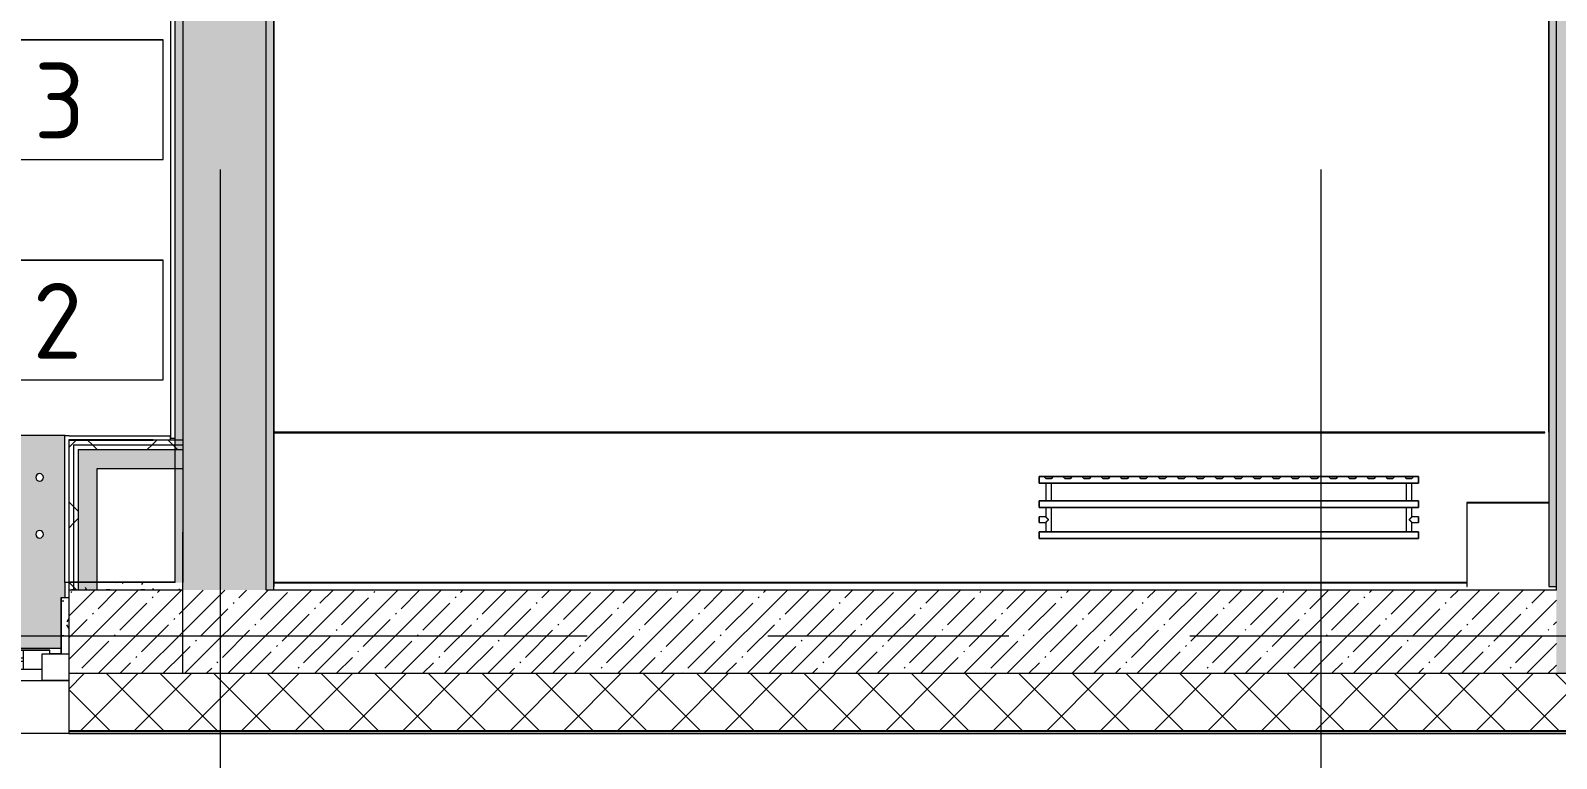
# Model space of a CAD drawing. Header units: millimetres. Extents: x 35092 to 251863, y -8553 to 29549.
# Drawn here: x 71459 to 75480, y -324 to 1595 of the extents above; entities that cross this region are included whole.
import ezdxf

# ---------------------------------------------------------------- set-up
doc = ezdxf.new("R2010")
doc.units = ezdxf.units.MM
doc.linetypes.add('Осевая', pattern=[3175, 635, -476.25, 1587.5, -476.25])
for name, color, linetype, lineweight in [('A-GENM-IDEN', 7, 'Continuous', 9), ('A-GLAZ', 7, 'Continuous', 9), ('A-GLAZ-1', 7, 'Continuous', 13), ('A-WALL', 7, 'Continuous', 9), ('I-WALL', 7, 'Continuous', 9), ('Знаки', 7, 'Continuous', 9), ('Оси', 7, 'Continuous', 9), ('Оси-2', 7, 'Осевая', 9)]:
    doc.layers.add(name, color=color, linetype=linetype, lineweight=lineweight)
for name, color, linetype, lineweight, true_color in [('A-WALL-1', 9, 'Continuous', 9, 0x808080), ('A-WALL-FNSH-1', 9, 'Continuous', 9, 0x808080), ('M-EQPM-1', 7, 'Continuous', 9, 0xb2b2b2)]:
    doc.layers.add(name, color=color, linetype=linetype, lineweight=lineweight, true_color=true_color)
doc.styles.add('GOST Common', font='GOST_Common.ttf', dxfattribs={"height": 200})
pattern_1 = [(45, (0, 0), (-57.02463, 57.02463), []), (45, (57.025, 0), (-57.02463, 57.02463), [100.806, -20.161, 3.353, -16.808])]
pattern_2 = [(0, (0, 0), (121.92, 30.48), [10.058, -81.382, 10.058, -81.382, -487.68]), (0, (0, 0), (121.92, 30.48), [-182.88, 10.058, -172.822, 10.058, -81.382, -213.36]), (0, (0, 0), (121.92, 30.48), [-457.2, 10.058, -50.902, 10.058, -142.342]), (120, (45.72, 15.24), (-87.356454, 90.345817), [10.058, -81.382, 10.058, -81.382, -487.68]), (120, (45.72, 15.24), (-87.356454, 90.345817), [-182.88, 10.058, -172.822, 10.058, -81.382, -213.36]), (120, (45.72, 15.24), (-87.356454, 90.345817), [-457.2, 10.058, -50.902, 10.058, -142.342]), (240, (60.96, 76.2), (-34.563546, -120.825817), [10.058, -81.382, 10.058, -81.382, -487.68]), (240, (60.96, 76.2), (-34.563546, -120.825817), [-182.88, 10.058, -172.822, 10.058, -81.382, -213.36]), (240, (60.96, 76.2), (-34.563546, -120.825817), [-457.2, 10.058, -50.902, 10.058, -142.342])]
pattern_3 = [(45, (0, 0), (-106.06602, 106.06602), []), (135, (0, 0), (-106.06602, -106.06602), [])]

# ---------------------------------------------------------------- blocks, each defined once
blk = doc.blocks.new('120_Окно_СКБ_1Ст - 120_Окно_СКБ_1Ст 900х2500_h_-22445987-План расстановки мебели и оборудования 2 этажа в осях 12-23')
at = {"layer": 'A-GLAZ'}
for p, q in [((450, -57), (-450, -57)), ((-330, -107), (330, -107)), ((330, -117), (-330, -117)), ((-430, -127), (-400, -127)), ((400, -127), (430, -127))]:
    blk.add_line(p, q, dxfattribs=at)
at = {"layer": 'A-GLAZ-1'}
for p, q in [((-450, -127), (-450, -57)), ((-450, -57), (-380, -57)), ((-380, -57), (-380, -127)), ((380, -127), (380, -57)), ((380, -57), (450, -57)), ((450, -57), (450, -127)), ((380, -87), (-380, -87)), ((-380, -87), (-380, -127)), ((-330, -137), (-330, -87)), ((330, -137), (330, -87)), ((380, -127), (380, -87)), ((-380, -127), (-450, -127)), ((-380, -127), (-400, -127)), ((-400, -127), (-400, -137)), ((-400, -137), (400, -137)), ((400, -137), (-400, -137)), ((450, -127), (380, -127)), ((400, -127), (380, -127)), ((400, -137), (400, -127))]:
    blk.add_line(p, q, dxfattribs=at)
blk = doc.blocks.new('radiator_prado_classic_z_tip_30_po exemplyaru - Classic Z Тип 30-500-30677907-План расстановки мебели и оборудования 2 этажа в осях 12-23')
at = {"layer": 'M-EQPM-1'}
for p, q in [((0, 228), (0, 210)), ((1000, 228), (0, 228)), ((0, 210), (0, 228)), ((0, 228), (12.5, 228)), ((0, 210), (1000, 210)), ((17.5, 210), (0, 210)), ((12.5, 228), (37.5, 228)), ((37.5, 228), (12.5, 228)), ((12.5, 228), (37.5, 228)), ((12.5, 228), (17.5, 223)), ((12.5, 228), (17.5, 223)), ((32.5, 223), (17.5, 223)), ((17.5, 223), (32.5, 223)), ((17.5, 210), (17.5, 164)), ((17.5, 210), (17.5, 164)), ((32.5, 210), (17.5, 210)), ((17.5, 210), (19.7, 210)), ((17.8, 210), (17.5, 210)), ((17.5, 210), (32.5, 210)), ((18.5, 210), (17.8, 210)), ((19.7, 210), (18.5, 210)), ((31.5, 210), (18.5, 210)), ((19.7, 210), (32.5, 210)), ((21.2, 210), (19.7, 210)), ((23.1, 210), (21.2, 210)), ((25, 210), (23.1, 210)), ((32.5, 210), (25, 210)), ((32.5, 223), (37.5, 228)), ((37.5, 228), (32.5, 223)), ((32.5, 164), (32.5, 210)), ((32.5, 164), (32.5, 210)), ((967.5, 210), (32.5, 210)), ((37.5, 228), (62.5, 228)), ((62.5, 228), (87.5, 228)), ((87.5, 228), (62.5, 228)), ((62.5, 228), (87.5, 228)), ((62.5, 228), (67.5, 223)), ((62.5, 228), (67.5, 223)), ((82.5, 223), (67.5, 223)), ((67.5, 223), (82.5, 223)), ((82.5, 223), (87.5, 228)), ((87.5, 228), (82.5, 223)), ((87.5, 228), (112.5, 228)), ((112.5, 228), (137.5, 228)), ((137.5, 228), (112.5, 228)), ((112.5, 228), (137.5, 228)), ((112.5, 228), (117.5, 223)), ((112.5, 228), (117.5, 223)), ((132.5, 223), (117.5, 223)), ((117.5, 223), (132.5, 223)), ((132.5, 223), (137.5, 228)), ((137.5, 228), (132.5, 223)), ((137.5, 228), (162.5, 228)), ((162.5, 228), (187.5, 228)), ((187.5, 228), (162.5, 228)), ((162.5, 228), (187.5, 228)), ((162.5, 228), (167.5, 223)), ((162.5, 228), (167.5, 223)), ((182.5, 223), (167.5, 223)), ((167.5, 223), (182.5, 223)), ((182.5, 223), (187.5, 228)), ((187.5, 228), (182.5, 223)), ((187.5, 228), (212.5, 228)), ((212.5, 228), (237.5, 228)), ((237.5, 228), (212.5, 228)), ((212.5, 228), (237.5, 228)), ((212.5, 228), (217.5, 223)), ((212.5, 228), (217.5, 223)), ((232.5, 223), (217.5, 223)), ((217.5, 223), (232.5, 223)), ((232.5, 223), (237.5, 228)), ((237.5, 228), (232.5, 223)), ((237.5, 228), (262.5, 228)), ((262.5, 228), (287.5, 228)), ((287.5, 228), (262.5, 228)), ((262.5, 228), (287.5, 228)), ((262.5, 228), (267.5, 223)), ((262.5, 228), (267.5, 223)), ((282.5, 223), (267.5, 223)), ((267.5, 223), (282.5, 223)), ((282.5, 223), (287.5, 228)), ((287.5, 228), (282.5, 223)), ((287.5, 228), (312.5, 228)), ((312.5, 228), (337.5, 228)), ((337.5, 228), (312.5, 228)), ((312.5, 228), (337.5, 228)), ((312.5, 228), (317.5, 223)), ((312.5, 228), (317.5, 223)), ((332.5, 223), (317.5, 223)), ((317.5, 223), (332.5, 223)), ((332.5, 223), (337.5, 228)), ((337.5, 228), (332.5, 223)), ((337.5, 228), (362.5, 228)), ((362.5, 228), (387.5, 228)), ((387.5, 228), (362.5, 228)), ((362.5, 228), (387.5, 228)), ((362.5, 228), (367.5, 223)), ((362.5, 228), (367.5, 223)), ((382.5, 223), (367.5, 223)), ((367.5, 223), (382.5, 223)), ((382.5, 223), (387.5, 228)), ((387.5, 228), (382.5, 223)), ((387.5, 228), (412.5, 228)), ((412.5, 228), (437.5, 228)), ((437.5, 228), (412.5, 228)), ((412.5, 228), (437.5, 228)), ((412.5, 228), (417.5, 223)), ((412.5, 228), (417.5, 223)), ((432.5, 223), (417.5, 223)), ((417.5, 223), (432.5, 223)), ((432.5, 223), (437.5, 228)), ((437.5, 228), (432.5, 223)), ((437.5, 228), (462.5, 228)), ((462.5, 228), (487.5, 228)), ((487.5, 228), (462.5, 228)), ((462.5, 228), (487.5, 228)), ((462.5, 228), (467.5, 223)), ((462.5, 228), (467.5, 223)), ((482.5, 223), (467.5, 223)), ((467.5, 223), (482.5, 223)), ((482.5, 223), (487.5, 228)), ((487.5, 228), (482.5, 223)), ((487.5, 228), (512.5, 228)), ((512.5, 228), (537.5, 228)), ((537.5, 228), (512.5, 228)), ((512.5, 228), (537.5, 228)), ((512.5, 228), (517.5, 223)), ((512.5, 228), (517.5, 223)), ((532.5, 223), (517.5, 223)), ((517.5, 223), (532.5, 223)), ((532.5, 223), (537.5, 228)), ((537.5, 228), (532.5, 223)), ((537.5, 228), (562.5, 228)), ((562.5, 228), (587.5, 228)), ((587.5, 228), (562.5, 228)), ((562.5, 228), (587.5, 228)), ((562.5, 228), (567.5, 223)), ((562.5, 228), (567.5, 223)), ((582.5, 223), (567.5, 223)), ((567.5, 223), (582.5, 223)), ((582.5, 223), (587.5, 228)), ((587.5, 228), (582.5, 223)), ((587.5, 228), (612.5, 228)), ((612.5, 228), (637.5, 228)), ((637.5, 228), (612.5, 228)), ((612.5, 228), (637.5, 228)), ((612.5, 228), (617.5, 223)), ((612.5, 228), (617.5, 223)), ((632.5, 223), (617.5, 223)), ((617.5, 223), (632.5, 223)), ((632.5, 223), (637.5, 228)), ((637.5, 228), (632.5, 223)), ((637.5, 228), (662.5, 228)), ((662.5, 228), (687.5, 228)), ((687.5, 228), (662.5, 228)), ((662.5, 228), (687.5, 228)), ((662.5, 228), (667.5, 223)), ((662.5, 228), (667.5, 223)), ((682.5, 223), (667.5, 223)), ((667.5, 223), (682.5, 223)), ((682.5, 223), (687.5, 228)), ((687.5, 228), (682.5, 223)), ((687.5, 228), (712.5, 228)), ((712.5, 228), (737.5, 228)), ((737.5, 228), (712.5, 228)), ((712.5, 228), (737.5, 228)), ((712.5, 228), (717.5, 223)), ((712.5, 228), (717.5, 223)), ((732.5, 223), (717.5, 223)), ((717.5, 223), (732.5, 223)), ((732.5, 223), (737.5, 228)), ((737.5, 228), (732.5, 223)), ((737.5, 228), (762.5, 228)), ((762.5, 228), (787.5, 228)), ((787.5, 228), (762.5, 228)), ((762.5, 228), (787.5, 228)), ((762.5, 228), (767.5, 223)), ((762.5, 228), (767.5, 223)), ((782.5, 223), (767.5, 223)), ((767.5, 223), (782.5, 223)), ((782.5, 223), (787.5, 228)), ((787.5, 228), (782.5, 223)), ((787.5, 228), (812.5, 228)), ((812.5, 228), (837.5, 228)), ((837.5, 228), (812.5, 228)), ((812.5, 228), (837.5, 228)), ((812.5, 228), (817.5, 223)), ((812.5, 228), (817.5, 223)), ((832.5, 223), (817.5, 223)), ((817.5, 223), (832.5, 223)), ((832.5, 223), (837.5, 228)), ((837.5, 228), (832.5, 223)), ((837.5, 228), (862.5, 228)), ((862.5, 228), (887.5, 228)), ((887.5, 228), (862.5, 228)), ((862.5, 228), (887.5, 228)), ((862.5, 228), (867.5, 223)), ((862.5, 228), (867.5, 223)), ((882.5, 223), (867.5, 223)), ((867.5, 223), (882.5, 223)), ((882.5, 223), (887.5, 228)), ((887.5, 228), (882.5, 223)), ((887.5, 228), (912.5, 228)), ((912.5, 228), (937.5, 228)), ((937.5, 228), (912.5, 228)), ((912.5, 228), (937.5, 228)), ((912.5, 228), (917.5, 223)), ((912.5, 228), (917.5, 223)), ((932.5, 223), (917.5, 223)), ((917.5, 223), (932.5, 223)), ((932.5, 223), (937.5, 228)), ((937.5, 228), (932.5, 223)), ((937.5, 228), (962.5, 228)), ((962.5, 228), (987.5, 228)), ((987.5, 228), (962.5, 228)), ((962.5, 228), (987.5, 228)), ((962.5, 228), (967.5, 223)), ((962.5, 228), (967.5, 223)), ((982.5, 223), (967.5, 223)), ((967.5, 223), (982.5, 223)), ((967.5, 210), (967.5, 164)), ((967.5, 210), (967.5, 164)), ((967.8, 210), (967.5, 210)), ((967.5, 210), (982.5, 210)), ((982.5, 210), (967.5, 210)), ((967.5, 210), (967.8, 210)), ((969.7, 210), (967.8, 210)), ((967.8, 210), (968.5, 210)), ((968.5, 210), (969.7, 210)), ((981.5, 210), (968.5, 210)), ((971.2, 210), (969.7, 210)), ((969.7, 210), (973.1, 210)), ((975, 210), (971.2, 210)), ((973.1, 210), (978.7, 210)), ((978.7, 210), (975, 210)), ((981.5, 210), (978.7, 210)), ((978.7, 210), (980.3, 210)), ((980.3, 210), (981.5, 210)), ((982.2, 210), (981.5, 210)), ((981.5, 210), (982.2, 210)), ((982.5, 210), (982.2, 210)), ((982.2, 210), (982.5, 210)), ((982.5, 223), (987.5, 228)), ((987.5, 228), (982.5, 223)), ((982.5, 164), (982.5, 210)), ((982.5, 164), (982.5, 210)), ((1000, 210), (983.4, 210)), ((987.5, 228), (1000, 228)), ((1000, 210), (1000, 228)), ((1000, 228), (1000, 210)), ((1000, 164), (0, 164)), ((0, 164), (0, 146)), ((0, 146), (0, 164)), ((0, 164), (17.5, 164)), ((32.5, 164), (17.5, 164)), ((17.5, 164), (17.8, 164)), ((17.8, 164), (17.5, 164)), ((17.5, 164), (32.5, 164)), ((17.8, 164), (18.5, 164)), ((31.5, 164), (17.8, 164)), ((18.5, 164), (19.7, 164)), ((18.5, 164), (31.5, 164)), ((19.7, 164), (21.2, 164)), ((21.2, 164), (23.1, 164)), ((23.1, 164), (25, 164)), ((25, 164), (32.5, 164)), ((32.2, 164), (31.5, 164)), ((32.5, 164), (32.2, 164)), ((32.5, 164), (967.5, 164)), ((967.8, 164), (967.5, 164)), ((967.5, 164), (982.5, 164)), ((982.5, 164), (967.5, 164)), ((967.5, 164), (967.8, 164)), ((968.5, 164), (967.8, 164)), ((967.8, 164), (969.7, 164)), ((969.7, 164), (968.5, 164)), ((968.5, 164), (981.5, 164)), ((973.1, 164), (969.7, 164)), ((969.7, 164), (971.2, 164)), ((971.2, 164), (973.1, 164)), ((976.9, 164), (973.1, 164)), ((973.1, 164), (975, 164)), ((975, 164), (976.9, 164)), ((980.3, 164), (976.9, 164)), ((976.9, 164), (980.3, 164)), ((981.5, 164), (980.3, 164)), ((980.3, 164), (981.5, 164)), ((982.2, 164), (981.5, 164)), ((981.5, 164), (982.5, 164)), ((982.5, 164), (982.2, 164)), ((983.4, 164), (1000, 164)), ((1000, 146), (1000, 164)), ((1000, 164), (1000, 146)), ((0, 146), (1000, 146)), ((17.5, 146), (0, 146)), ((17.5, 121.5), (0, 121.5)), ((17.5, 121.5), (0, 121.5)), ((0, 121.5), (0, 121.2)), ((0, 106.5), (0, 121.5)), ((0, 121.2), (0, 106.8)), ((0, 121.2), (0, 120.5)), ((0, 120.5), (0, 121.2)), ((0, 121.2), (0, 121.2)), ((17.5, 146), (17.5, 121.5)), ((17.5, 146), (17.5, 121.5)), ((17.5, 146), (32.5, 146)), ((18.5, 146), (17.5, 146)), ((17.5, 146), (25, 146)), ((32.5, 146), (17.5, 146)), ((19.7, 146), (18.5, 146)), ((31.5, 146), (18.5, 146)), ((28.7, 146), (19.7, 146)), ((25, 146), (31.5, 146)), ((32.2, 146), (28.7, 146)), ((31.5, 146), (32.2, 146)), ((32.5, 146), (32.2, 146)), ((32.2, 146), (32.5, 146)), ((32.5, 82), (32.5, 146)), ((32.5, 82), (32.5, 146)), ((967.5, 146), (32.5, 146)), ((967.5, 146), (967.5, 82)), ((967.5, 146), (967.5, 82)), ((967.5, 146), (982.5, 146)), ((982.5, 146), (967.5, 146)), ((967.5, 146), (981.5, 146)), ((980.3, 146), (967.5, 146)), ((981.5, 146), (968.5, 146)), ((982.5, 146), (980.3, 146)), ((981.5, 146), (982.5, 146)), ((982.5, 121.5), (982.5, 146)), ((982.5, 121.5), (982.5, 146)), ((1000, 121.5), (982.5, 121.5)), ((1000, 121.5), (982.5, 121.5)), ((1000, 146), (983.4, 146)), ((1000, 121.5), (1000, 106.5)), ((1000, 121.2), (1000, 121.5)), ((1000, 121.5), (1000, 121.2)), ((1000, 121.2), (1000, 121.5)), ((1000, 106.8), (1000, 121.2)), ((1000, 121.2), (1000, 106.8)), ((1000, 110.2), (1000, 121.2)), ((0, 120.5), (0, 119.3)), ((0, 119.3), (0, 120.5)), ((0, 119.3), (0, 117.8)), ((0, 117.8), (0, 119.3)), ((0, 117.8), (0, 115.9)), ((0, 115.9), (0, 117.8)), ((0, 115.9), (0, 114)), ((0, 114), (0, 115.9)), ((0, 114), (0, 112.1)), ((0, 112.1), (0, 114)), ((0, 112.1), (0, 110.2)), ((0, 110.2), (0, 112.1)), ((0, 110.2), (0, 108.7)), ((0, 108.7), (0, 110.2)), ((0, 108.7), (0, 106.8)), ((0, 106.8), (0, 108.7)), ((0, 106.8), (0, 106.5)), ((0, 106.8), (0, 106.8)), ((0, 106.5), (17.5, 106.5)), ((0, 106.5), (17.5, 106.5)), ((1000, 82), (0, 82)), ((0, 82), (0, 64)), ((0, 64), (0, 82)), ((0, 82), (17.5, 82)), ((17.5, 106.5), (17.5, 82)), ((17.5, 106.5), (17.5, 82)), ((32.5, 82), (17.5, 82)), ((17.5, 82), (17.8, 82)), ((25, 82), (17.5, 82)), ((17.5, 82), (32.5, 82)), ((17.8, 82), (18.5, 82)), ((18.5, 82), (21.2, 82)), ((18.5, 82), (31.5, 82)), ((21.2, 82), (25, 82)), ((25, 82), (32.2, 82)), ((30.3, 82), (25, 82)), ((31.5, 82), (30.3, 82)), ((32.2, 82), (31.5, 82)), ((32.2, 82), (32.5, 82)), ((32.5, 82), (32.2, 82)), ((32.5, 82), (967.5, 82)), ((969.7, 82), (967.5, 82)), ((967.5, 82), (982.5, 82)), ((982.5, 82), (967.5, 82)), ((967.5, 82), (967.8, 82)), ((967.8, 82), (973.1, 82)), ((968.5, 82), (981.5, 82)), ((971.2, 82), (969.7, 82)), ((973.1, 82), (971.2, 82)), ((978.7, 82), (973.1, 82)), ((973.1, 82), (975, 82)), ((975, 82), (978.7, 82)), ((980.3, 82), (978.7, 82)), ((978.7, 82), (982.5, 82)), ((981.5, 82), (980.3, 82)), ((982.2, 82), (981.5, 82)), ((982.5, 82), (982.2, 82)), ((982.5, 82), (982.5, 106.5)), ((982.5, 106.5), (1000, 106.5)), ((982.5, 82), (982.5, 106.5)), ((982.5, 106.5), (1000, 106.5)), ((983.4, 82), (1000, 82)), ((1000, 106.8), (1000, 110.2)), ((1000, 106.5), (1000, 106.8)), ((1000, 106.8), (1000, 106.5)), ((1000, 106.5), (1000, 106.8)), ((1000, 64), (1000, 82)), ((1000, 82), (1000, 64)), ((1000, 64), (0, 64)), ((0, 64), (1000, 64))]:
    blk.add_line(p, q, dxfattribs=at)
for points, knots in [([(17.8, 121.2), (17.7, 121.3), (17.7, 121.3), (17.5, 121.5), (17.5, 121.5), (17.5, 121.5)], [0.8571429, 0.8571429, 0.8571429, 0.8571429, 0.8928571, 0.9285714, 1, 1, 1, 1]), ([(17.5, 121.5), (17.5, 121.5), (17.5, 121.5), (17.7, 121.3), (17.7, 121.3), (17.8, 121.2)], [0, 0, 0, 0, 0.0714286, 0.1071429, 0.1428571, 0.1428571, 0.1428571, 0.1428571]), ([(17.5, 121.5), (17.5, 121.5), (17.5, 121.5), (17.7, 121.3), (17.7, 121.3), (17.8, 121.2)], [0, 0, 0, 0, 0.0714286, 0.1071429, 0.1428571, 0.1428571, 0.1428571, 0.1428571]), ([(25, 114), (24.5, 114.5), (23.6, 115.4), (22.4, 116.6), (21.6, 117.4), (21.1, 117.9), (20.8, 118.2), (20.5, 118.5), (20.2, 118.8), (19.8, 119.1), (19.6, 119.4), (19.3, 119.7), (19, 120), (18.7, 120.3), (18.5, 120.5), (18.3, 120.7), (18.1, 120.9), (17.9, 121.1), (17.8, 121.2), (17.7, 121.3), (17.5, 121.5), (17.5, 121.5), (17.5, 121.5)], [0, 0, 0, 0, 0.142857, 0.285714, 0.357143, 0.392857, 0.428571, 0.464286, 0.5, 0.535714, 0.571429, 0.607143, 0.642857, 0.678571, 0.714286, 0.75, 0.785714, 0.821429, 0.857143, 0.892857, 0.928571, 1, 1, 1, 1]), ([(17.8, 121.2), (17.8, 121.2), (17.9, 121.1), (18.1, 120.9), (18.3, 120.7), (18.5, 120.5), (18.7, 120.3), (19, 120), (19.3, 119.7), (19.6, 119.4), (19.8, 119.1), (20.3, 118.7), (20.6, 118.4), (20.8, 118.2)], [0.1428571, 0.1428571, 0.1428571, 0.1428571, 0.1785714, 0.2142857, 0.25, 0.2857143, 0.3214286, 0.3571429, 0.3928571, 0.4285714, 0.4642857, 0.5, 0.5714286, 0.5714286, 0.5714286, 0.5714286]), ([(975, 114), (975.5, 114.5), (976.4, 115.4), (977.6, 116.6), (978.4, 117.4), (978.9, 117.9), (979.2, 118.2), (979.5, 118.5), (979.8, 118.8), (980.1, 119.2), (980.4, 119.4), (980.7, 119.7), (981, 120), (981.3, 120.3), (981.5, 120.5), (981.7, 120.7), (981.9, 120.9), (982.1, 121.1), (982.2, 121.2), (982.3, 121.3), (982.5, 121.5), (982.5, 121.5), (982.5, 121.5)], [0, 0, 0, 0, 0.142857, 0.285714, 0.357143, 0.392857, 0.428571, 0.464286, 0.5, 0.535714, 0.571429, 0.607143, 0.642857, 0.678571, 0.714286, 0.75, 0.785714, 0.821429, 0.857143, 0.892857, 0.928571, 1, 1, 1, 1]), ([(982.2, 121.2), (982.2, 121.2), (982.1, 121.1), (981.9, 120.9), (981.7, 120.7), (981.5, 120.5), (981.3, 120.3), (981, 120), (980.7, 119.7), (980.4, 119.4), (980.1, 119.2), (979.7, 118.7), (979.3, 118.3), (978.9, 117.9), (978.4, 117.4), (977.6, 116.6), (976.9, 115.9), (976.4, 115.4)], [0.1428571, 0.1428571, 0.1428571, 0.1428571, 0.1785714, 0.2142857, 0.25, 0.2857143, 0.3214286, 0.3571429, 0.3928571, 0.4285714, 0.4642857, 0.5, 0.5714286, 0.6071429, 0.6428571, 0.7142857, 0.8571429, 0.8571429, 0.8571429, 0.8571429]), ([(982.2, 121.2), (982.2, 121.2), (982.1, 121.1), (981.9, 120.9), (981.7, 120.7), (981.5, 120.5), (981.3, 120.3), (981, 120), (980.7, 119.7), (980.4, 119.4), (980.1, 119.2), (979.7, 118.7), (979.3, 118.3), (978.9, 117.9), (978.4, 117.4), (977.6, 116.6), (976.9, 115.9), (976.4, 115.4)], [0.1428571, 0.1428571, 0.1428571, 0.1428571, 0.1785714, 0.2142857, 0.25, 0.2857143, 0.3214286, 0.3571429, 0.3928571, 0.4285714, 0.4642857, 0.5, 0.5714286, 0.6071429, 0.6428571, 0.7142857, 0.8571429, 0.8571429, 0.8571429, 0.8571429]), ([(982.5, 121.5), (982.5, 121.5), (982.5, 121.5), (982.3, 121.3), (982.3, 121.3), (982.2, 121.2)], [0, 0, 0, 0, 0.0714286, 0.1071429, 0.1428571, 0.1428571, 0.1428571, 0.1428571]), ([(982.5, 121.5), (982.5, 121.5), (982.5, 121.5), (982.3, 121.3), (982.3, 121.3), (982.2, 121.2)], [0, 0, 0, 0, 0.0714286, 0.1071429, 0.1428571, 0.1428571, 0.1428571, 0.1428571]), ([(982.2, 121.2), (982.3, 121.3), (982.3, 121.3), (982.5, 121.5), (982.5, 121.5), (982.5, 121.5)], [0.8571429, 0.8571429, 0.8571429, 0.8571429, 0.8928571, 0.9285714, 1, 1, 1, 1]), ([(17.5, 106.5), (17.5, 106.5), (17.5, 106.5), (17.7, 106.7), (17.8, 106.8), (17.9, 106.9), (18.1, 107.1), (18.3, 107.3), (18.5, 107.5), (18.7, 107.7), (19, 108), (19.3, 108.3), (19.6, 108.6), (19.8, 108.9), (20.3, 109.3), (20.7, 109.7), (21.1, 110.1), (21.6, 110.6), (22.4, 111.4), (23.6, 112.6), (24.5, 113.5), (25, 114)], [0, 0, 0, 0, 0.071429, 0.107143, 0.142857, 0.178571, 0.214286, 0.25, 0.285714, 0.321429, 0.357143, 0.392857, 0.428571, 0.464286, 0.5, 0.571429, 0.607143, 0.642857, 0.714286, 0.857143, 1, 1, 1, 1]), ([(17.5, 106.5), (17.5, 106.5), (17.5, 106.5), (17.7, 106.7), (17.7, 106.7), (17.8, 106.8)], [0, 0, 0, 0, 0.0714286, 0.1071429, 0.1428571, 0.1428571, 0.1428571, 0.1428571]), ([(17.8, 106.8), (17.7, 106.7), (17.7, 106.7), (17.5, 106.5), (17.5, 106.5), (17.5, 106.5)], [0.8571429, 0.8571429, 0.8571429, 0.8571429, 0.8928571, 0.9285714, 1, 1, 1, 1]), ([(17.8, 106.8), (17.7, 106.7), (17.7, 106.7), (17.5, 106.5), (17.5, 106.5), (17.5, 106.5)], [0.8571429, 0.8571429, 0.8571429, 0.8571429, 0.8928571, 0.9285714, 1, 1, 1, 1]), ([(19.6, 119.4), (19.7, 119.3), (19.9, 119.2), (20.3, 118.7), (20.6, 118.4), (20.8, 118.2)], [0.4285714, 0.4285714, 0.4285714, 0.4285714, 0.4642857, 0.5, 0.5714286, 0.5714286, 0.5714286, 0.5714286]), ([(19.6, 108.6), (19.7, 108.7), (19.9, 108.8), (20.3, 109.3), (20.6, 109.6), (20.8, 109.8)], [0.4285714, 0.4285714, 0.4285714, 0.4285714, 0.4642857, 0.5, 0.5714286, 0.5714286, 0.5714286, 0.5714286]), ([(22.1, 116.9), (21.9, 117.1), (21.6, 117.4), (21.1, 117.9), (20.9, 118.1), (20.8, 118.2)], [0.2857143, 0.2857143, 0.2857143, 0.2857143, 0.3571429, 0.3928571, 0.4285714, 0.4285714, 0.4285714, 0.4285714]), ([(20.8, 118.2), (20.9, 118.1), (21.1, 117.9), (21.6, 117.4), (21.9, 117.1), (22.1, 116.9)], [0.5714286, 0.5714286, 0.5714286, 0.5714286, 0.6071429, 0.6428571, 0.7142857, 0.7142857, 0.7142857, 0.7142857]), ([(20.8, 118.2), (20.9, 118.1), (21.1, 117.9), (21.6, 117.4), (21.9, 117.1), (22.1, 116.9)], [0.5714286, 0.5714286, 0.5714286, 0.5714286, 0.6071429, 0.6428571, 0.7142857, 0.7142857, 0.7142857, 0.7142857]), ([(20.8, 109.8), (20.9, 109.9), (21.1, 110.1), (21.6, 110.6), (21.9, 110.9), (22.1, 111.1)], [0.5714286, 0.5714286, 0.5714286, 0.5714286, 0.6071429, 0.6428571, 0.7142857, 0.7142857, 0.7142857, 0.7142857]), ([(22.1, 111.1), (21.9, 110.9), (21.6, 110.6), (21.1, 110.1), (20.9, 109.9), (20.8, 109.8)], [0.2857143, 0.2857143, 0.2857143, 0.2857143, 0.3571429, 0.3928571, 0.4285714, 0.4285714, 0.4285714, 0.4285714]), ([(22.1, 111.1), (21.9, 110.9), (21.6, 110.6), (21.1, 110.1), (20.9, 109.9), (20.8, 109.8)], [0.2857143, 0.2857143, 0.2857143, 0.2857143, 0.3571429, 0.3928571, 0.4285714, 0.4285714, 0.4285714, 0.4285714]), ([(982.5, 106.5), (982.5, 106.5), (982.5, 106.5), (982.3, 106.7), (982.2, 106.8), (982.1, 106.9), (981.9, 107.1), (981.7, 107.3), (981.5, 107.5), (981.3, 107.7), (981, 108), (980.7, 108.3), (980.4, 108.6), (980.1, 108.8), (979.7, 109.3), (979.3, 109.7), (978.9, 110.1), (978.4, 110.6), (977.6, 111.4), (976.4, 112.6), (975.5, 113.5), (975, 114)], [0, 0, 0, 0, 0.071429, 0.107143, 0.142857, 0.178571, 0.214286, 0.25, 0.285714, 0.321429, 0.357143, 0.392857, 0.428571, 0.464286, 0.5, 0.571429, 0.607143, 0.642857, 0.714286, 0.857143, 1, 1, 1, 1]), ([(976.4, 115.4), (976.9, 115.9), (977.6, 116.6), (978.4, 117.4), (978.9, 117.9), (979.1, 118.1), (979.2, 118.2)], [0.1428571, 0.1428571, 0.1428571, 0.1428571, 0.2857143, 0.3571429, 0.3928571, 0.4285714, 0.4285714, 0.4285714, 0.4285714]), ([(977.9, 111.1), (978.1, 110.9), (978.4, 110.6), (978.9, 110.1), (979.2, 109.8), (979.5, 109.5), (979.8, 109.2), (980.1, 108.8), (980.4, 108.6), (980.7, 108.3), (981, 108), (981.3, 107.7), (981.5, 107.5), (981.7, 107.3), (981.9, 107.1), (982.1, 106.9), (982.2, 106.8), (982.2, 106.8)], [0.2857143, 0.2857143, 0.2857143, 0.2857143, 0.3571429, 0.3928571, 0.4285714, 0.4642857, 0.5, 0.5357143, 0.5714286, 0.6071429, 0.6428571, 0.6785714, 0.7142857, 0.75, 0.7857143, 0.8214286, 0.8571429, 0.8571429, 0.8571429, 0.8571429]), ([(977.9, 111.1), (978.1, 110.9), (978.4, 110.6), (978.9, 110.1), (979.2, 109.8), (979.5, 109.5), (979.8, 109.2), (980.1, 108.8), (980.3, 108.7), (980.4, 108.6)], [0.2857143, 0.2857143, 0.2857143, 0.2857143, 0.3571429, 0.3928571, 0.4285714, 0.4642857, 0.5, 0.5357143, 0.5714286, 0.5714286, 0.5714286, 0.5714286]), ([(979.2, 109.8), (979.1, 109.9), (978.9, 110.1), (978.4, 110.6), (978.1, 110.9), (977.9, 111.1)], [0.5714286, 0.5714286, 0.5714286, 0.5714286, 0.6071429, 0.6428571, 0.7142857, 0.7142857, 0.7142857, 0.7142857]), ([(980.4, 108.6), (980.3, 108.7), (980.1, 108.8), (979.7, 109.3), (979.4, 109.6), (979.2, 109.8)], [0.4285714, 0.4285714, 0.4285714, 0.4285714, 0.4642857, 0.5, 0.5714286, 0.5714286, 0.5714286, 0.5714286]), ([(982.2, 106.8), (982.3, 106.7), (982.3, 106.7), (982.5, 106.5), (982.5, 106.5), (982.5, 106.5)], [0.8571429, 0.8571429, 0.8571429, 0.8571429, 0.8928571, 0.9285714, 1, 1, 1, 1]), ([(982.2, 106.8), (982.3, 106.7), (982.3, 106.7), (982.5, 106.5), (982.5, 106.5), (982.5, 106.5)], [0.8571429, 0.8571429, 0.8571429, 0.8571429, 0.8928571, 0.9285714, 1, 1, 1, 1]), ([(982.5, 106.5), (982.5, 106.5), (982.5, 106.5), (982.3, 106.7), (982.3, 106.7), (982.2, 106.8)], [0, 0, 0, 0, 0.0714286, 0.1071429, 0.1428571, 0.1428571, 0.1428571, 0.1428571])]:
    blk.add_open_spline(points, degree=3, knots=knots, dxfattribs=at)
for points in [[(19.6, 119.4), (19.5, 119.5), (19.3, 119.7), (19, 120), (18.7, 120.3), (18.5, 120.5), (18.3, 120.7), (18.1, 120.9), (17.9, 121.1), (17.8, 121.2), (17.8, 121.2)], [(17.8, 121.2), (17.8, 121.2), (17.9, 121.1), (18.1, 120.9), (18.3, 120.7), (18.5, 120.5), (18.7, 120.3), (19, 120), (19.3, 119.7), (19.5, 119.5), (19.6, 119.4)], [(981.5, 120.5), (981.6, 120.6), (981.7, 120.7), (981.9, 120.9), (982.1, 121.1), (982.2, 121.2), (982.2, 121.2)], [(20.8, 109.8), (20.7, 109.7), (20.5, 109.5), (20.2, 109.2), (19.8, 108.9), (19.6, 108.6), (19.3, 108.3), (19, 108), (18.7, 107.7), (18.5, 107.5), (18.3, 107.3), (18.1, 107.1), (17.9, 106.9), (17.8, 106.8), (17.8, 106.8)], [(17.8, 106.8), (17.8, 106.8), (17.9, 106.9), (18.1, 107.1), (18.3, 107.3), (18.5, 107.5), (18.7, 107.7), (19, 108), (19.3, 108.3), (19.5, 108.5), (19.6, 108.6)], [(18.5, 107.5), (18.4, 107.4), (18.3, 107.3), (18.1, 107.1), (17.9, 106.9), (17.8, 106.8), (17.8, 106.8)], [(20.8, 109.8), (20.7, 109.7), (20.5, 109.5), (20.2, 109.2), (19.9, 108.8), (19.6, 108.6), (19.3, 108.3), (19, 108), (18.7, 107.7), (18.6, 107.6), (18.5, 107.5)], [(20.8, 118.2), (20.7, 118.3), (20.5, 118.5), (20.2, 118.8), (19.9, 119.2), (19.7, 119.3), (19.6, 119.4)], [(23.6, 115.4), (23.1, 115.9), (22.6, 116.4), (22.1, 116.9)], [(22.1, 116.9), (22.6, 116.4), (23.1, 115.9), (23.6, 115.4)], [(22.1, 116.9), (22.6, 116.4), (23.1, 115.9), (23.6, 115.4)], [(25, 114), (24.5, 113.5), (23.6, 112.6), (22.6, 111.6), (22.1, 111.1)], [(22.1, 111.1), (22.6, 111.6), (23.1, 112.1), (23.6, 112.6)], [(23.6, 112.6), (23.1, 112.1), (22.6, 111.6), (22.1, 111.1)], [(25, 114), (24.5, 114.5), (24, 115), (23.6, 115.4)], [(23.6, 115.4), (24, 115), (24.5, 114.5), (25, 114)], [(23.6, 115.4), (24, 115), (24.5, 114.5), (25, 114)], [(23.6, 112.6), (24, 113), (24.5, 113.5), (25, 114)], [(25, 114), (24.5, 113.5), (24, 113), (23.6, 112.6)], [(976.4, 115.4), (976, 115), (975.5, 114.5), (975, 114)], [(976.4, 115.4), (976, 115), (975.5, 114.5), (975, 114)], [(975, 114), (975.5, 114.5), (976, 115), (976.4, 115.4)], [(975, 114), (975.5, 113.5), (976.4, 112.6), (977.4, 111.6), (977.9, 111.1)], [(975, 114), (975.5, 113.5), (976.4, 112.6), (977.4, 111.6), (977.9, 111.1)], [(977.9, 111.1), (977.4, 111.6), (976.4, 112.6), (975.5, 113.5), (975, 114)], [(979.2, 118.2), (979.3, 118.3), (979.5, 118.5), (979.8, 118.8), (980.1, 119.2), (980.3, 119.3), (980.4, 119.4)], [(980.4, 119.4), (980.5, 119.5), (980.7, 119.7), (981, 120), (981.3, 120.3), (981.4, 120.4), (981.5, 120.5)], [(980.4, 108.6), (980.5, 108.5), (980.7, 108.3), (981, 108), (981.3, 107.7), (981.5, 107.5), (981.7, 107.3), (981.9, 107.1), (982.1, 106.9), (982.2, 106.8), (982.2, 106.8)], [(981.5, 107.5), (981.4, 107.6), (981.3, 107.7), (981, 108), (980.7, 108.3), (980.5, 108.5), (980.4, 108.6)], [(982.2, 106.8), (982.2, 106.8), (982.1, 106.9), (981.9, 107.1), (981.7, 107.3), (981.6, 107.4), (981.5, 107.5)]]:
    blk.add_open_spline(points, degree=3, dxfattribs=at)
blk = doc.blocks.new('Зашивка радиатора_ СУ - Зашивка радиатора  М15-V246-План расстановки мебели и оборудования 2 этажа в осях 12-23')
at = {"layer": 'Знаки'}
h = blk.add_hatch(color=256, dxfattribs=at)
h.paths.add_polyline_path([(455.2, 380.1), (-360, 380.1), (-360, 247.6), (-370, 247.6), (-369.5, -179.9), (490, -179.9), (490, 196.6), (490, 197.6), (490, 380.1)])
h.paths.add_polyline_path([(-303, 90.4), (-298, 89), (-294.3, 85.4), (-293, 80.4), (-294.3, 75.4), (-298, 71.7), (-303, 70.4), (-308, 71.7), (-311.7, 75.4), (-313, 80.4), (-311.7, 85.4), (-308, 89), (-305.6, 90)])
h.paths.add_polyline_path([(-199.3, 90.4), (-194.3, 89), (-190.6, 85.4), (-189.3, 80.4), (-190.6, 75.4), (-194.3, 71.7), (-199.3, 70.4), (-204.3, 71.7), (-207.9, 75.4), (-209.3, 80.4), (-207.9, 85.4), (-204.3, 89), (-201.8, 90)])
h.paths.add_polyline_path([(8.2, 90.4), (13.2, 89), (16.9, 85.4), (18.2, 80.4), (16.9, 75.4), (13.2, 71.7), (8.2, 70.4), (3.2, 71.7), (-0.4, 75.4), (-1.8, 80.4), (-0.4, 85.4), (3.2, 89), (5.7, 90)])
h.paths.add_polyline_path([(-95.5, 90.4), (-90.5, 89), (-86.8, 85.4), (-85.5, 80.4), (-86.8, 75.4), (-90.5, 71.7), (-95.5, 70.4), (-100.5, 71.7), (-104.2, 75.4), (-105.5, 80.4), (-104.2, 85.4), (-100.5, 89), (-98.1, 90)])
h.paths.add_polyline_path([(319.5, 90.4), (324.5, 89), (328.2, 85.4), (329.5, 80.4), (328.2, 75.4), (324.5, 71.7), (319.5, 70.4), (314.5, 71.7), (310.8, 75.4), (309.5, 80.4), (310.8, 85.4), (314.5, 89), (316.9, 90)])
h.paths.add_polyline_path([(215.7, 90.4), (220.7, 89), (224.4, 85.4), (225.7, 80.4), (224.4, 75.4), (220.7, 71.7), (215.7, 70.4), (210.7, 71.7), (207.1, 75.4), (205.7, 80.4), (207.1, 85.4), (210.7, 89), (213.2, 90)])
h.paths.add_polyline_path([(112, 90.4), (117, 89), (120.7, 85.4), (122, 80.4), (120.7, 75.4), (117, 71.7), (112, 70.4), (107, 71.7), (103.3, 75.4), (102, 80.4), (103.3, 85.4), (107, 89), (109.4, 90)])
h.paths.add_polyline_path([(423.2, 90.4), (428.2, 89), (431.9, 85.4), (433.2, 80.4), (431.9, 75.4), (428.2, 71.7), (423.2, 70.4), (418.2, 71.7), (414.6, 75.4), (413.2, 80.4), (414.6, 85.4), (418.2, 89), (420.7, 90)])
h.paths.add_polyline_path([(-199.3, -59.6), (-194.3, -61), (-190.6, -64.6), (-189.3, -69.6), (-190.6, -74.6), (-194.3, -78.3), (-199.3, -79.6), (-204.3, -78.3), (-207.9, -74.6), (-209.3, -69.6), (-207.9, -64.6), (-204.3, -61), (-201.8, -60)])
h.paths.add_polyline_path([(319.5, -59.6), (324.5, -61), (328.2, -64.6), (329.5, -69.6), (328.2, -74.6), (324.5, -78.3), (319.5, -79.6), (314.5, -78.3), (310.8, -74.6), (309.5, -69.6), (310.8, -64.6), (314.5, -61), (316.9, -60)])
h.paths.add_polyline_path([(423.2, -59.6), (428.2, -61), (431.9, -64.6), (433.2, -69.6), (431.9, -74.6), (428.2, -78.3), (423.2, -79.6), (418.2, -78.3), (414.6, -74.6), (413.2, -69.6), (414.6, -64.6), (418.2, -61), (420.7, -60)])
h.paths.add_polyline_path([(8.2, -59.6), (13.2, -61), (16.9, -64.6), (18.2, -69.6), (16.9, -74.6), (13.2, -78.3), (8.2, -79.6), (3.2, -78.3), (-0.4, -74.6), (-1.8, -69.6), (-0.4, -64.6), (3.2, -61), (5.7, -60)])
h.paths.add_polyline_path([(-303, -59.6), (-298, -61), (-294.3, -64.6), (-293, -69.6), (-294.3, -74.6), (-298, -78.3), (-303, -79.6), (-308, -78.3), (-311.7, -74.6), (-313, -69.6), (-311.7, -64.6), (-308, -61), (-305.6, -60)])
h.paths.add_polyline_path([(215.7, -59.6), (220.7, -61), (224.4, -64.6), (225.7, -69.6), (224.4, -74.6), (220.7, -78.3), (215.7, -79.6), (210.7, -78.3), (207.1, -74.6), (205.7, -69.6), (207.1, -64.6), (210.7, -61), (213.2, -60)])
h.paths.add_polyline_path([(-95.5, -59.6), (-90.5, -61), (-86.8, -64.6), (-85.5, -69.6), (-86.8, -74.6), (-90.5, -78.3), (-95.5, -79.6), (-100.5, -78.3), (-104.2, -74.6), (-105.5, -69.6), (-104.2, -64.6), (-100.5, -61), (-98.1, -60)])
h.paths.add_polyline_path([(112, -59.6), (117, -61), (120.7, -64.6), (122, -69.6), (120.7, -74.6), (117, -78.3), (112, -79.6), (107, -78.3), (103.3, -74.6), (102, -69.6), (103.3, -64.6), (107, -61), (109.4, -60)])
for p, q in [((490, 380.1), (-360, 380.1)), ((490, 197.6), (490, 380.1)), ((-370, 247.6), (-370, 207.6)), ((490, -179.9), (490, 196.8)), ((-370, -179.9), (490, -179.9))]:
    blk.add_line(p, q, dxfattribs=at)
for centre, start, end in [((-303, 80.4), 0, 180), ((-199.3, 80.4), 0, 180), ((-95.5, 80.4), 0, 180), ((8.2, 80.4), 0, 180), ((112, 80.4), 0, 180), ((215.7, 80.4), 0, 180), ((319.5, 80.4), 0, 180), ((423.2, 80.4), 0, 180), ((-303, 80.4), 180, 0), ((-199.3, 80.4), 180, 0), ((-95.5, 80.4), 180, 360), ((8.2, 80.4), 180, 0), ((112, 80.4), 180, 0), ((215.7, 80.4), 180, 0), ((319.5, 80.4), 180, 0), ((423.2, 80.4), 180, 0), ((-303, -69.6), 0, 180), ((-303, -69.6), 180, 0), ((-199.3, -69.6), 0, 180), ((-199.3, -69.6), 180, 0), ((-95.5, -69.6), 0, 180), ((-95.5, -69.6), 180, 0), ((8.2, -69.6), 0, 180), ((8.2, -69.6), 180, 0), ((112, -69.6), 0, 180), ((112, -69.6), 180, 0), ((215.7, -69.6), 0, 180), ((215.7, -69.6), 180, 0), ((319.5, -69.6), 0, 180), ((319.5, -69.6), 180, 0), ((423.2, -69.6), 0, 180), ((423.2, -69.6), 180, 0)]:
    blk.add_arc(centre, 10, start, end, dxfattribs=at)
blk = doc.blocks.new('Mark Reiling - Mark Reiling-26174330-План расстановки мебели и оборудования 2 этажа в осях 12-23')
at = {"layer": 'A-GENM-IDEN'}
for p, q in [((-3.47, 1.49), (-3.47, -1.663)), ((-3.47, 1.49), (3.47, 1.49)), ((3.47, 1.49), (-3.47, 1.49)), ((-3.47, 1.49), (-3.47, -1.663)), ((3.47, -1.663), (3.47, 1.49)), ((3.47, -1.663), (3.47, 1.49)), ((-3.47, -1.663), (3.47, -1.663)), ((-3.47, -1.663), (3.47, -1.663))]:
    blk.add_line(p, q, dxfattribs=at)

msp = doc.modelspace()

# ---------------------------------------------------------------- hatches: boundary and pattern name
at = {"layer": 'A-WALL'}
h = msp.add_hatch(dxfattribs=at)
h.set_pattern_fill('FP_21', color=256, style=0, pattern_type=2)
h.set_pattern_definition([(45, (0, 0), (-70.71068, 70.71068), []), (135, (0, 0), (-70.71068, -70.71068), [])])
h.paths.add_polyline_path([(75464.7, -250), (75700, -250), (75700, -100), (71560, -100), (71560, -250), (74735.4, -250)])
h.paths.add_polyline_path([(70660, -250), (70660, -100), (67060, -100), (67060, -250), (70360.2, -250)])
h.paths.add_polyline_path([(66160, -250), (66160, -100), (65160, -100), (65160, -250), (65984.9, -250)])
h.paths.add_polyline_path([(62060, -250), (62060, -100), (60910, -100), (60910, -250), (61609.7, -250)])
h.paths.add_polyline_path([(58060, -250), (58810, -250), (58810, -100), (58060, -100), (58060, -245.4)])
h.paths.add_polyline_path([(56910, -250), (57160, -250), (57160, -100), (56410, -100), (56410, -250), (56505.2, -250)])
h.paths.add_polyline_path([(52129.9, -250), (53310, -250), (53310, -100), (51910, -100), (51910, -250)])
h.paths.add_polyline_path([(48810, -250), (48810, -100), (47410, -100), (47410, -250), (48483.9, -250)])
h.paths.add_polyline_path([(43379.4, -250), (44036.3, -250), (44036.3, -100), (42660, -100), (42660, -250)])
h.paths.add_polyline_path([(44936.3, -250), (45310, -250), (45310, -100), (44936.3, -100), (44936.3, -245.4)])
h.paths.add_polyline_path([(38742.7, -250), (39560, -250), (39560, -100), (38742.7, -100), (38742.7, -178.1)])
at = {"layer": 'I-WALL'}
h = msp.add_hatch(dxfattribs=at)
h.set_pattern_fill('FP_17', color=256, style=0, pattern_type=2)
h.set_pattern_definition(pattern_1)
h.paths.add_polyline_path([(71860, 120), (72080, 120), (72080, 7900), (71860, 7900), (71860, 140)])
h = msp.add_hatch(dxfattribs=at)
h.set_pattern_fill('FP_17', color=256, style=0, pattern_type=2)
h.set_pattern_definition(pattern_1)
h.paths.add_polyline_path([(75700, -100), (75700, 3550), (75480, 3550), (75480, -100)])
h.paths.add_polyline_path([(75700, 4050), (75700, 7900), (75480, 7900), (75480, 4050), (75662.2, 4050)])
h = msp.add_hatch(dxfattribs=at)
h.set_pattern_fill('FP_58', color=256, style=0, pattern_type=2)
h.set_pattern_definition(pattern_2)
h.paths.add_polyline_path([(72080, 1620), (72100, 1629.3), (72100, 7680), (72080, 7680), (72080, 1839.8)])
h.paths.add_polyline_path([(72100, 120), (72100, 1620), (72080, 1620), (72080, 120)])
h = msp.add_hatch(dxfattribs=at)
h.set_pattern_fill('FP_58', color=256, style=0, pattern_type=2)
h.set_pattern_definition(pattern_2)
h.paths.add_polyline_path([(71860, 140), (71860, 7660), (71840, 7660), (71840, 140)])
h = msp.add_hatch(dxfattribs=at)
h.set_pattern_fill('FP_58', color=256, style=0, pattern_type=2)
h.set_pattern_definition(pattern_2)
h.paths.add_polyline_path([(75480, 130), (75480, 7660), (75460, 7659), (75460, 130), (75464.7, 130)])
h = msp.add_hatch(dxfattribs=at)
h.set_pattern_fill('FP_60', color=256, style=0, pattern_type=2)
h.set_pattern_definition(pattern_3)
h.paths.add_polyline_path([(71860, 503), (71860, 515.5), (71560, 515.5), (71560, 503), (71818.6, 503)])
h = msp.add_hatch(dxfattribs=at)
h.set_pattern_fill('FP_60', color=256, style=0, pattern_type=2)
h.set_pattern_definition(pattern_3)
h.paths.add_polyline_path([(71572.5, 120), (71572.5, 503), (71560, 503), (71560, 120)])
h = msp.add_hatch(dxfattribs=at)
h.set_pattern_fill('FP_60', color=256, style=0, pattern_type=2)
h.set_pattern_definition(pattern_3)
h.paths.add_polyline_path([(71636.3, 490.5), (71860, 490.5), (71860, 503), (71572.5, 503), (71572.5, 490.5), (71585, 490.5)])
h = msp.add_hatch(dxfattribs=at)
h.set_pattern_fill('FP_60', color=256, style=0, pattern_type=2)
h.set_pattern_definition(pattern_3)
h.paths.add_polyline_path([(71585, 120), (71585, 490.5), (71572.5, 490.5), (71572.5, 120)])
for points in [[(71636.3, 440.5), (71860, 440.5), (71860, 490.5), (71585, 490.5), (71585, 440.5), (71635, 440.5)], [(71585, 120), (71635, 120), (71635, 440.5), (71585, 440.5), (71585, 188.9)]]:
    msp.add_hatch(color=256, dxfattribs=at).paths.add_polyline_path(points)
h = msp.add_hatch(dxfattribs=at)
h.set_pattern_fill('FP_58', color=256, style=0, pattern_type=2)
h.set_pattern_definition(pattern_2)
h.paths.add_polyline_path([(71818.6, 120), (71860, 120), (71860, 140), (71560, 140), (71560, 120), (71636.3, 120)])
h.paths.add_polyline_path([(70660, 120), (70660, 140), (69165, 140), (69165, 120), (70360.2, 120)])
h = msp.add_hatch(dxfattribs=at)
h.set_pattern_fill('FP_17', color=256, style=0, pattern_type=2)
h.set_pattern_definition(pattern_1)
h.paths.add_polyline_path([(70660, -100), (70660, 120), (67060, 120), (67060, -100), (70360.2, -100)])
h.paths.add_polyline_path([(71818.6, -100), (71860, -100), (71860, 120), (71560, 120), (71560, -100)])
h.paths.add_polyline_path([(65910, -100), (66160, -100), (66160, 120), (65910, 120)])
h = msp.add_hatch(dxfattribs=at)
h.set_pattern_fill('FP_58', color=256, style=0, pattern_type=2)
h.set_pattern_definition(pattern_2)
h.paths.add_polyline_path([(71560, -48), (71560, 100), (71540, 100), (71540, -48)])
h = msp.add_hatch(dxfattribs=at)
h.set_pattern_fill('FP_17', color=256, style=0, pattern_type=2)
h.set_pattern_definition(pattern_1)
h.paths.add_polyline_path([(75480, -100), (75480, 120), (71860, 120), (71860, -100), (75464.7, -100)])

# ---------------------------------------------------------------- linework, layer by layer
at = {"layer": 'A-WALL'}
for p, q in [((71860, 7680), (71860, 140)), ((72080, 120), (72080, 7680)), ((75480, 120), (75480, 3550)), ((71572.5, 503), (71572.5, 120)), ((71572.5, 503), (71860, 503)), ((71585, 490.5), (71585, 120)), ((71585, 490.5), (71860, 490.5)), ((71840, 140), (71840, 272.5)), ((71860, 120), (71560, 120)), ((75700, -100), (71560, -100)), ((71560, -258), (70660, -258)), ((71560, -250), (75850, -250)), ((71560, -253), (75853, -253))]:
    msp.add_line(p, q, dxfattribs=at)
at = {"layer": 'A-WALL-1'}
for p, q in [((75460, 7660), (75460, 130)), ((72100, 120), (72100, 1620)), ((71560, 515.5), (71560, 120)), ((71860, 515.5), (71782.5, 515.5)), ((71635, 120), (71635, 440.5)), ((71635, 440.5), (71860, 440.5)), ((71860, -100), (71860, 272.5)), ((71560, 140), (71560, -250)), ((71840, 140), (71560, 140)), ((75460, 130), (75480, 130)), ((71560, 100), (71540, 100)), ((71540, 100), (71540, -48)), ((75480, 120), (72080, 120)), ((71540, -48), (71560, -48))]:
    msp.add_line(p, q, dxfattribs=at)
at = {"layer": 'A-WALL-FNSH-1'}
for p, q in [((71839, 7659), (71839, 141)), ((71840, 272.5), (71840, 7660)), ((75459, 3400.6), (75459, 536)), ((72100.4, 1620), (72100.4, 130)), ((72101.4, 140), (72101.4, 1620)), ((75449, 536), (72100, 536)), ((72100, 535), (75449, 535)), ((75449, 535), (75449, 536)), ((75459, 536), (75460, 536)), ((71782.5, 516.5), (71560, 516.5)), ((71560, 516.5), (71560, 515.5)), ((71560, 515.5), (71782.5, 515.5)), ((71782.5, 515.5), (71782.5, 516.5)), ((75244, 351), (75244, 140)), ((75459, 351), (75244, 351)), ((75245, 130), (75245, 350)), ((75245, 350), (75459, 350)), ((75459, 350), (75459, 351)), ((71839, 141), (71560, 141)), ((71560, 141), (71560, 140)), ((72100.4, 130), (72101.4, 130)), ((75244, 140), (72101.4, 140)), ((72101.4, 130), (72101.4, 139)), ((72101.4, 139), (75244, 139)), ((75244, 139), (75244, 130)), ((75244, 130), (75245, 130)), ((71540, 100), (71539, 100)), ((71539, 100), (71539, -48)), ((71539, -48), (71540, -48)), ((71560, -250), (71560, -258)), ((71560, -258), (75858, -258))]:
    msp.add_line(p, q, dxfattribs=at)
at = {"layer": 'I-WALL'}
for p, q in [((71829, 521), (71829, 7649)), ((71549.5, 140), (71549.5, 526.7)), ((71560.5, 526.7), (71549.5, 526.7)), ((71560.5, 526.7), (71560.5, 526.5)), ((71560.5, 526.5), (71827.5, 526.5)), ((71827.5, 515.5), (71827.5, 526.5)), ((71829, 521), (71840, 521)), ((71560, 140), (71549.5, 140))]:
    msp.add_line(p, q, dxfattribs=at)
at = {"layer": 'Оси'}
for p, q in [((71960, -1906.3), (71960, 593.7)), ((74860, -1906.3), (74860, 593.7))]:
    msp.add_line(p, q, dxfattribs=at)
at = {"layer": 'Оси-2'}
for p, q in [((71960, 593.7), (71960, 24898.1)), ((74860, 593.7), (74860, 24898.1)), ((38477.2, 0), (82200, 0))]:
    msp.add_line(p, q, dxfattribs=at)

# ---------------------------------------------------------------- block references
at = {"layer": 'A-GENM-IDEN', "xscale": 99.99999999999993, "yscale": 99.99999999999993, "zscale": 99.99999999999993}
for p in [(71461.3, 1421.3), (71461.3, 840.9)]:
    msp.add_blockref('Mark Reiling - Mark Reiling-26174330-План расстановки мебели и оборудования 2 этажа в осях 12-23', p, dxfattribs=at)
at = {"layer": 'A-GLAZ', "rotation": 180}
msp.add_blockref('120_Окно_СКБ_1Ст - 120_Окно_СКБ_1Ст 900х2500_h_-22445987-План расстановки мебели и оборудования 2 этажа в осях 12-23', (71110, -175), dxfattribs=at)
at = {"layer": 'M-EQPM-1'}
msp.add_blockref('radiator_prado_classic_z_tip_30_po exemplyaru - Classic Z Тип 30-500-30677907-План расстановки мебели и оборудования 2 этажа в осях 12-23', (74116.7, 191.7), dxfattribs=at)
at = {"layer": 'Знаки', "rotation": 180}
msp.add_blockref('Зашивка радиатора_ СУ - Зашивка радиатора  М15-V246-План расстановки мебели и оборудования 2 этажа в осях 12-23', (71180, 347.6), dxfattribs=at)

# ---------------------------------------------------------------- texts
at = {"layer": 'A-GENM-IDEN', "char_height": 200, "attachment_point": 1, "style": 'GOST Common'}
for s, insert, width in [('\\fGOST Common|b0|i0|c204|p34|;3', (71468.3, 1510.4), 168.354), ('\\fGOST Common|b0|i0|c204|p34|;2', (71464.8, 929.9), 176.371)]:
    msp.add_mtext(s, dxfattribs=dict(at, insert=insert, width=width))

doc.saveas('drawing.dxf')
